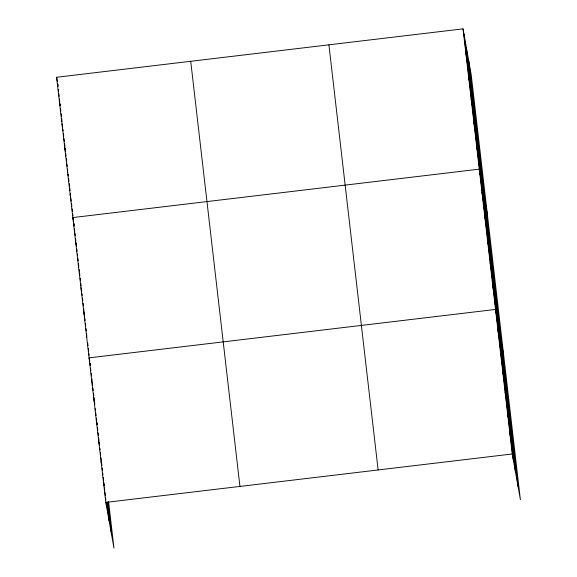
<?xml version="1.0" encoding="UTF-8"?>
<svg xmlns="http://www.w3.org/2000/svg" width="577" height="577" viewBox="0 0 577 577"><rect width="100%" height="100%" fill="white"/><g stroke="black" fill="none" stroke-linecap="round" stroke-linejoin="round"><path stroke-width="0.87" d="M108.584 501.687L113.965 548.15L105.815 502.401L56.596 77.268L463.035 28.85L471.185 74.599L520.404 499.732L512.253 453.984L463.035 28.85M105.815 502.401L512.253 453.984M465.74 52.233L466.663 57.426M468.445 75.616L469.375 80.809M471.157 98.999L472.08 104.185M473.861 122.382L474.784 127.567M476.566 145.765L477.496 150.95M487.428 214.889L479.278 169.148L72.839 217.565L73.611 221.893M481.983 192.53L482.906 197.716M484.687 215.906L485.618 221.099M487.399 239.289L488.322 244.482M490.104 262.672L491.027 267.865M492.808 286.055L493.732 291.248M503.663 355.187L495.52 309.438L89.082 357.855L89.702 361.317M497.908 330.087L498.831 335.28M500.295 350.737L501.225 355.93M502.69 371.386L503.613 376.579M505.077 392.035L506.007 397.228M507.471 412.685L508.395 417.878M509.859 433.334L510.782 438.527M56.596 77.268L57.368 81.595M57.787 83.946L58.053 85.432M59.308 100.65L60.232 105.843L60.03 104.112M62.013 124.033L62.633 127.495M64.718 147.416L65.489 151.744M67.43 170.799L67.733 172.53M68.043 174.261L68.353 175.992L68.151 174.261M70.134 194.182L71.259 201.106M73.899 223.501L74.166 224.987M75.551 240.948L76.474 246.134L76.171 243.537M78.256 264.331L78.717 266.927M80.96 287.714L81.581 291.169M83.672 311.097L84.595 316.283M86.377 334.472L86.838 337.069M90.272 364.534L90.005 363.048L90.308 365.63M91.476 378.505L92.601 385.422M93.863 399.154L94.787 404.347L94.592 402.631M96.258 419.804L97.181 424.997L96.878 422.414M98.645 440.453L99.569 445.646L99.273 443.064M101.033 461.102L101.804 465.43M103.427 481.752L104.199 486.079M468.798 61.212L518.016 486.346M466.346 47.422L515.557 472.556M463.958 34.043L513.177 459.177M328.912 44.826L378.13 469.966M190.72 61.292L239.938 486.425M107.798 502.069L111.585 534.764M106.933 502.048L109.125 520.981M57.722 84.192L58.025 86.788M58.327 89.392L58.529 91.123M58.825 93.719L59.128 96.316M59.431 98.912L59.734 101.516M60.535 108.44L60.83 111.036M61.133 113.64L61.436 116.237M61.739 118.833L62.035 121.43M62.338 124.026L62.641 126.63M62.936 129.226L63.138 130.957M63.441 133.554L63.744 136.15M64.04 138.754L64.343 141.351M64.646 143.947L64.941 146.544M65.143 148.275L65.446 150.878M65.749 153.475L66.045 156.071M66.348 158.668L66.651 161.264M66.946 163.868L67.249 166.464M67.552 169.061L67.754 170.792M68.656 178.589L68.951 181.185M69.254 183.782L69.557 186.385M69.759 188.116L70.055 190.713M70.358 193.309L70.661 195.906M71.562 203.703L71.858 206.299M72.161 208.896L72.464 211.499M72.767 214.096L72.962 215.827M73.265 218.423L73.567 221.02M73.863 223.624L74.166 226.22M74.469 228.817L74.772 231.413M74.967 233.144L75.27 235.748M75.573 238.344L75.868 240.941M76.777 248.737L77.073 251.334M77.376 253.93L77.578 255.661M77.873 258.258L78.176 260.862M78.479 263.458L78.782 266.055M79.179 269.517L79.381 271.255M79.583 272.986L79.878 275.582M80.181 278.179L80.484 280.775M80.787 283.379L81.083 285.976M81.386 288.572L81.689 291.169M81.984 293.765L82.186 295.503M82.489 298.1L82.792 300.696M83.088 303.293L83.391 305.889M83.694 308.493L83.99 311.09M84.192 312.821L84.494 315.417M84.797 318.014L85.093 320.617M85.396 323.214L85.699 325.81M85.995 328.407L86.298 331.003M86.6 333.607L86.802 335.338M87.704 343.127L88 345.731M88.303 348.328L88.606 350.924M88.908 353.521L89.103 355.252M89.406 357.855L89.709 360.452M90.603 368.213L90.906 370.795M91.202 373.377L91.505 375.952M91.801 378.534L92.003 380.257M92.897 388.004L93.193 390.579M93.496 393.161L93.791 395.743M93.993 397.466L94.289 400.049M95.284 408.653L95.486 410.37M95.782 412.952L96.085 415.534M96.381 418.116L96.684 420.698M97.477 427.579L97.78 430.161M98.076 432.743L98.371 435.325M98.674 437.9L98.97 440.482M99.871 448.228L100.066 449.952M100.369 452.527L100.665 455.109M100.968 457.691L101.263 460.273M101.559 462.855L101.862 465.437M102.158 468.019L102.461 470.601M102.756 473.176L102.958 474.9M103.254 477.482L103.557 480.064M103.853 482.646L104.148 485.228M104.451 487.803L104.747 490.385M104.949 492.109L105.346 495.549M105.548 497.273L105.843 499.848M106.146 502.43L106.745 507.594"/></g></svg>
